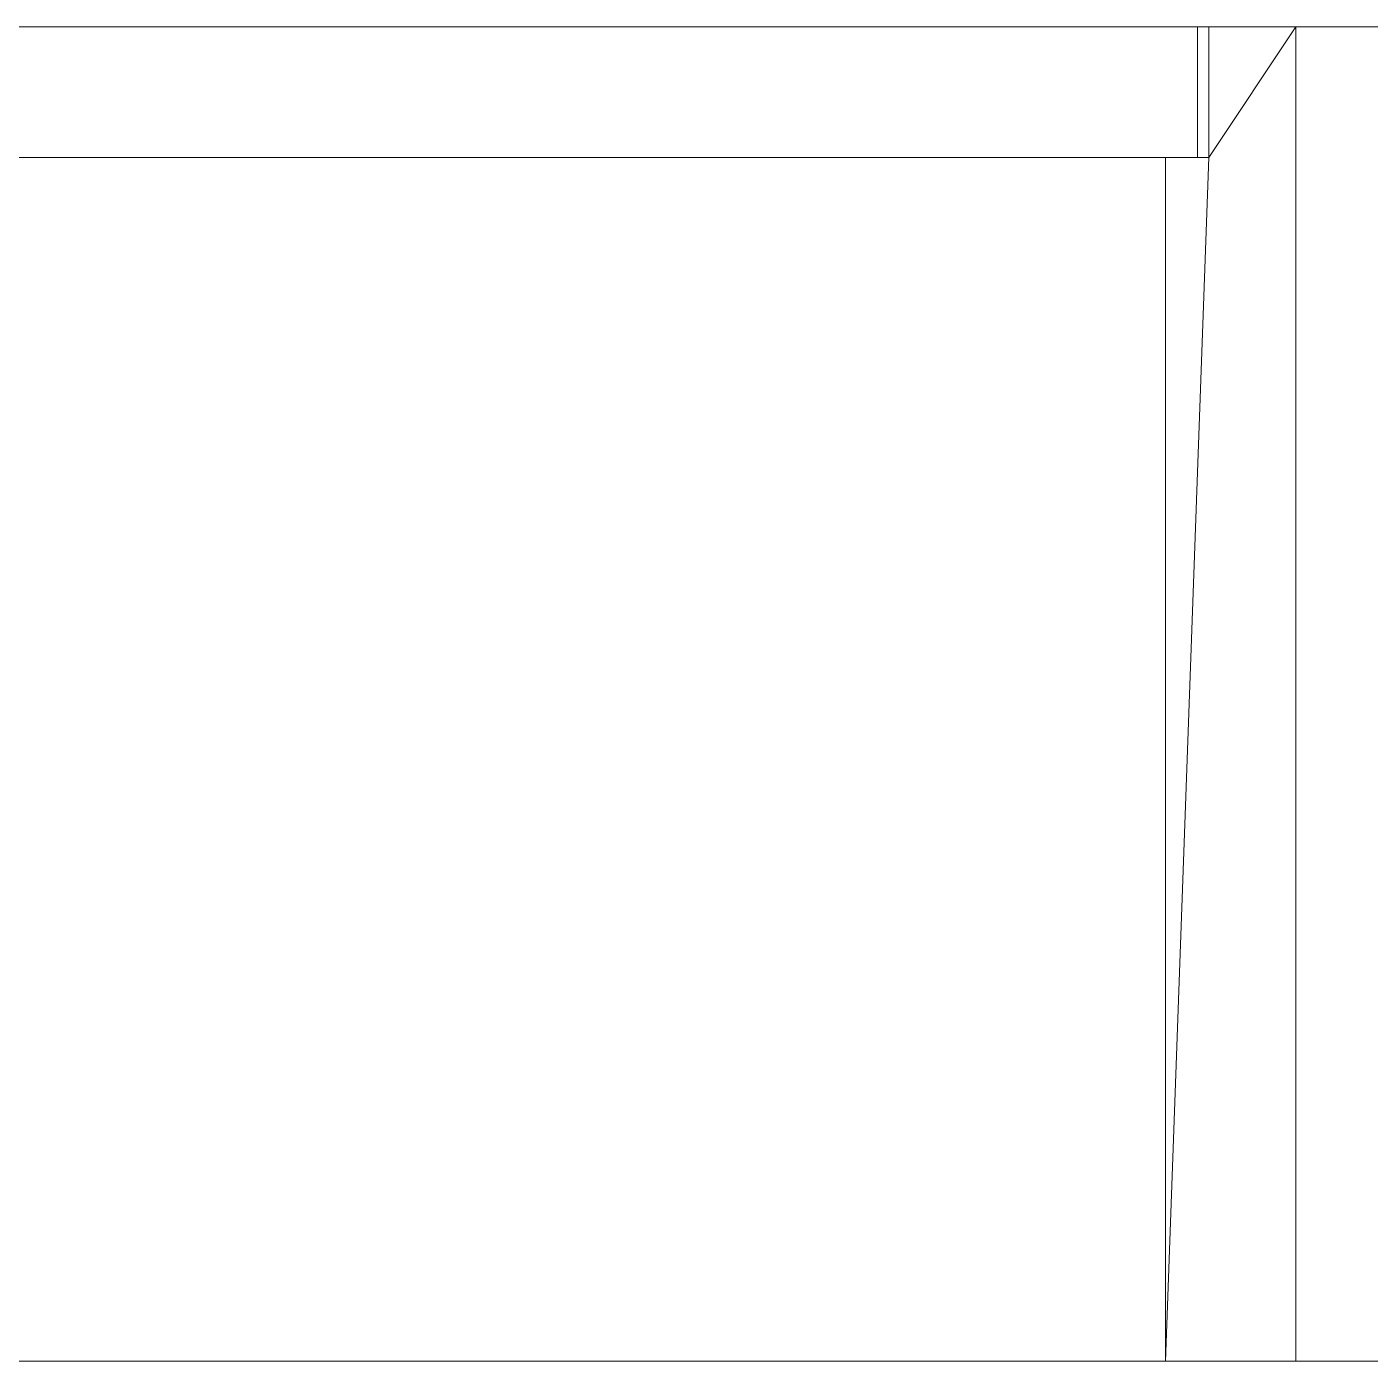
# Model space of a CAD drawing. Header units: millimetres. Extents: x 58509 to 70877, y -36887 to -9553.
# Drawn here: x 65944.4 to 66407.6, y -10323.7 to -9863.7 of the extents above; entities that cross this region are included whole.
import ezdxf

# ---------------------------------------------------------------- set-up
doc = ezdxf.new("R2010")
doc.units = ezdxf.units.MM
for name, color, linetype, lineweight in [('A-DOOR', 31, 'Continuous', 9), ('A-DOOR-FRAM', 31, 'Continuous', 9), ('A-WALL', 113, 'Continuous', 9)]:
    doc.layers.add(name, color=color, linetype=linetype, lineweight=lineweight)

# ---------------------------------------------------------------- blocks, each defined once
blk = doc.blocks.new('TU DF 1 - Rahmenstock flächenbündig - ML - 885 x 2135-2481295-_3D_')
at = {"layer": 'A-DOOR'}
mesh = blk.add_polyface(dxfattribs=at)
corners = [(408.5, 230), (408.5, 185), (-408.5, 185), (-408.5, 230)]
mesh.append_faces([[corners[k] for k in face] for face in [(2, 3, 0, 1)]])
mesh = blk.add_polyface(dxfattribs=at)
corners = [(-408.5, 230), (-408.5, 230, 2101), (408.5, 230, 2101), (408.5, 230)]
mesh.append_faces([[corners[k] for k in face] for face in [(0, 1, 2, 3)]])
mesh = blk.add_polyface(dxfattribs=at)
corners = [(-408.5, 185, 2101), (408.5, 185, 2101), (408.5, 230, 2101), (-408.5, 230, 2101)]
mesh.append_faces([[corners[k] for k in face] for face in [(2, 3, 0, 1)]])
mesh = blk.add_polyface(dxfattribs=at)
corners = [(408.5, 185, 2101), (408.5, 185), (408.5, 230), (408.5, 230, 2101)]
mesh.append_faces([[corners[k] for k in face] for face in [(3, 0, 1, 2)]])
mesh = blk.add_polyface(dxfattribs=at)
corners = [(408.5, 185), (408.5, 185, 2101), (-408.5, 185, 2101), (-408.5, 185)]
mesh.append_faces([[corners[k] for k in face] for face in [(1, 2, 3, 0)]])
at = {"layer": 'A-DOOR-FRAM'}
mesh = blk.add_polyface(dxfattribs=at)
corners = [(-442.5, 230, 2135), (442.5, 230, 2135), (412.5, 230, 2105), (-412.5, 230, 2105)]
mesh.append_faces([[corners[k] for k in face] for face in [(2, 3, 0, 1)]])
mesh = blk.add_polyface(dxfattribs=at)
corners = [(-442.5, 230, 2135), (-442.5, -230, 2135), (442.5, -230, 2135), (442.5, 230, 2135)]
mesh.append_faces([[corners[k] for k in face] for face in [(0, 1, 2, 3)]])
mesh = blk.add_polyface(dxfattribs=at)
corners = [(-412.5, 185, 2105), (-412.5, 230, 2105), (412.5, 230, 2105), (412.5, 185, 2105)]
mesh.append_faces([[corners[k] for k in face] for face in [(3, 0, 1, 2)]])
mesh = blk.add_polyface(dxfattribs=at)
corners = [(412.5, 230), (442.5, 230), (442.5, -230), (397.5, -230), (397.5, 185), (412.5, 185)]
mesh.append_faces([[corners[k] for k in face] for face in [(5, 3, 4)]], dxfattribs={"vtx0": -1})
mesh.append_faces([[corners[k] for k in face] for face in [(2, 3, 5, 1)]], dxfattribs={"vtx1": -1, "vtx2": -1})
mesh.append_faces([[corners[k] for k in face] for face in [(5, 0, 1)]], dxfattribs={"vtx2": -1})
mesh = blk.add_polyface(dxfattribs=at)
corners = [(442.5, 230, 2135), (442.5, 230), (412.5, 230), (412.5, 230, 2105)]
mesh.append_faces([[corners[k] for k in face] for face in [(1, 2, 3, 0)]])
mesh = blk.add_polyface(dxfattribs=at)
corners = [(412.5, 185, 2105), (412.5, 230, 2105), (412.5, 230), (412.5, 185)]
mesh.append_faces([[corners[k] for k in face] for face in [(0, 1, 2, 3)]])
mesh = blk.add_polyface(dxfattribs=at)
corners = [(442.5, 230, 2135), (442.5, -230, 2135), (442.5, -230), (442.5, 230)]
mesh.append_faces([[corners[k] for k in face] for face in [(0, 1, 2, 3)]])
mesh = blk.add_polyface(dxfattribs=at)
corners = [(-397.5, 185), (-412.5, 185), (-412.5, 185, 2105), (412.5, 185, 2105), (412.5, 185), (397.5, 185), (397.5, 185, 2090), (-397.5, 185, 2090)]
mesh.append_faces([[corners[k] for k in face] for face in [(6, 7, 2, 3)]], dxfattribs={"vtx1": -1, "vtx3": -1})
mesh.append_faces([[corners[k] for k in face] for face in [(4, 5, 6, 3)]], dxfattribs={"vtx2": -1})
mesh.append_faces([[corners[k] for k in face] for face in [(7, 0, 1, 2)]], dxfattribs={"vtx3": -1})
mesh = blk.add_polyface(dxfattribs=at)
corners = [(-397.5, -230, 2090), (-397.5, 185, 2090), (397.5, 185, 2090), (397.5, -230, 2090)]
mesh.append_faces([[corners[k] for k in face] for face in [(3, 0, 1, 2)]])
mesh = blk.add_polyface(dxfattribs=at)
corners = [(397.5, -230, 2090), (397.5, 185, 2090), (397.5, 185), (397.5, -230)]
mesh.append_faces([[corners[k] for k in face] for face in [(0, 1, 2, 3)]])
mesh = blk.add_polyface(dxfattribs=at)
corners = [(442.5, -230, 2135), (-442.5, -230, 2135), (-397.5, -230, 2090), (397.5, -230, 2090)]
mesh.append_faces([[corners[k] for k in face] for face in [(2, 3, 0, 1)]])
mesh = blk.add_polyface(dxfattribs=at)
corners = [(442.5, -230, 2135), (397.5, -230, 2090), (397.5, -230), (442.5, -230)]
mesh.append_faces([[corners[k] for k in face] for face in [(1, 2, 3, 0)]])

msp = doc.modelspace()

# ---------------------------------------------------------------- block references
at = {"layer": 'A-DOOR', "rotation": 6.83018917e-06}
msp.add_blockref('TU DF 1 - Rahmenstock flächenbündig - ML - 885 x 2135-2481295-_3D_', (65939.5, -10093.7), dxfattribs=at)

# ---------------------------------------------------------------- meshes
at = {"layer": 'A-WALL'}
mesh = msp.add_polyface(dxfattribs=at)
corners = [(67388.29, -9863.7, 4000), (67388.29, -9863.7), (66382, -9863.7), (66382, -9863.7, 2135), (65497, -9863.7, 2135), (65497, -9863.7), (59264.59, -9863.7), (59264.59, -9863.7, 4000)]
mesh.append_faces([[corners[k] for k in face] for face in [(0, 3, 4, 7)]], dxfattribs={"vtx0": -1, "vtx2": -1})
mesh.append_faces([[corners[k] for k in face] for face in [(1, 2, 3, 0)]], dxfattribs={"vtx2": -1})
mesh.append_faces([[corners[k] for k in face] for face in [(4, 5, 6, 7)]], dxfattribs={"vtx3": -1})
mesh = msp.add_polyface(dxfattribs=at)
corners = [(67388.29, -9863.7), (67388.29, -10323.7), (66382, -10323.7), (66382, -9863.7), (59264.59, -10323.7), (59264.59, -9863.7), (65497, -9863.7), (65497, -10323.7), (61563.87, -10323.7), (61103.87, -10323.7)]
mesh.append_faces([[corners[k] for k in face] for face in [(1, 2, 3, 0)]])
mesh.append_faces([[corners[k] for k in face] for face in [(8, 6, 7)]], dxfattribs={"vtx0": -1})
mesh.append_faces([[corners[k] for k in face] for face in [(5, 6, 8, 9)]], dxfattribs={"vtx1": -1, "vtx3": -1})
mesh.append_faces([[corners[k] for k in face] for face in [(9, 4, 5)]], dxfattribs={"vtx2": -1})
mesh = msp.add_polyface(dxfattribs=at)
corners = [(59264.59, -10323.7, 4000), (61103.87, -10323.7, 4000), (61563.87, -10323.7, 4000), (67388.29, -10323.7, 4000), (67388.29, -9863.7, 4000), (59264.59, -9863.7, 4000)]
mesh.append_faces([[corners[k] for k in face] for face in [(4, 5, 2, 3)]], dxfattribs={"vtx1": -1})
mesh.append_faces([[corners[k] for k in face] for face in [(5, 0, 1, 2)]], dxfattribs={"vtx3": -1})
mesh = msp.add_polyface(dxfattribs=at)
corners = [(66382, -9863.7, 2135), (66382, -10323.7, 2135), (65497, -10323.7, 2135), (65497, -9863.7, 2135)]
mesh.append_faces([[corners[k] for k in face] for face in [(2, 3, 0, 1)]])
mesh = msp.add_polyface(dxfattribs=at)
corners = [(66382, -10323.7, 2135), (66382, -9863.7, 2135), (66382, -9863.7), (66382, -10323.7)]
mesh.append_faces([[corners[k] for k in face] for face in [(0, 1, 2, 3)]])
mesh = msp.add_polyface(dxfattribs=at)
corners = [(67388.29, -10323.7), (67388.29, -10323.7, 4000), (61563.87, -10323.7, 4000), (61103.87, -10323.7, 4000), (59264.59, -10323.7, 4000), (59264.59, -10323.7), (61103.87, -10323.7), (61563.87, -10323.7), (65497, -10323.7), (65497, -10323.7, 2135), (66382, -10323.7, 2135), (66382, -10323.7)]
mesh.append_faces([[corners[k] for k in face] for face in [(9, 2, 7, 8)]], dxfattribs={"vtx0": -1, "vtx1": -1})
mesh.append_faces([[corners[k] for k in face] for face in [(5, 6, 3, 4)]], dxfattribs={"vtx1": -1})
mesh.append_faces([[corners[k] for k in face] for face in [(6, 7, 2, 3), (9, 10, 1, 2)]], dxfattribs={"vtx1": -1, "vtx3": -1})
mesh.append_faces([[corners[k] for k in face] for face in [(10, 11, 0, 1)]], dxfattribs={"vtx3": -1})

doc.saveas('drawing.dxf')
